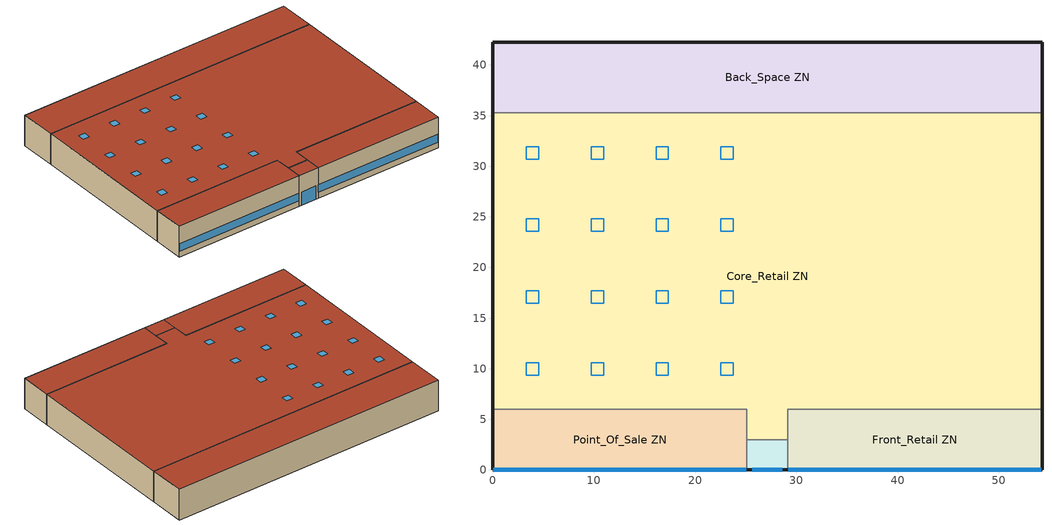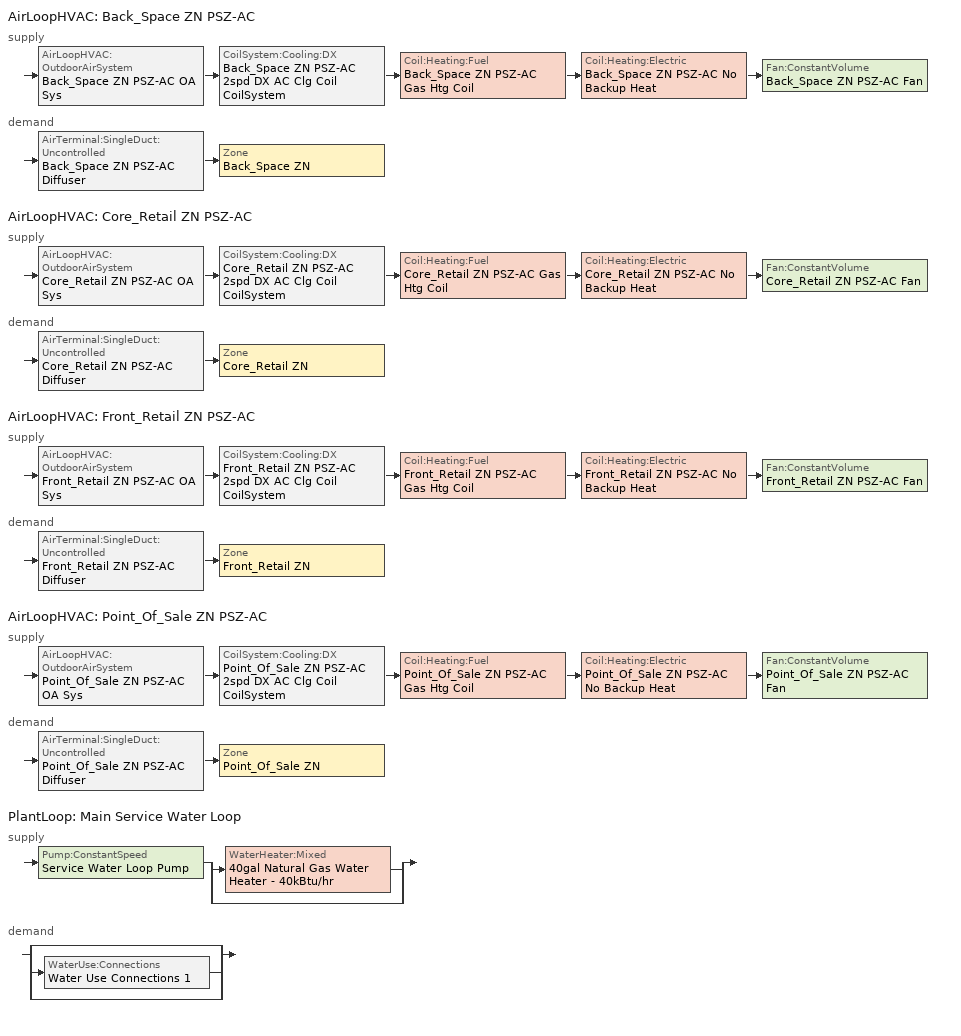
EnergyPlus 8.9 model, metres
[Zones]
Back_Space ZN
 floor ground (Typical Insulated Carpeted 6in Slab Floor): 54.27,42.27 54.27,35.27 0,35.27 0,42.27 z0
 wall outside (Typical Insulated Exterior Mass Wall R-11.11): 54.27,35.27 54.27,42.27 0,42.27 0,35.27 z0:6.1
 wall to Core_Retail ZN (Typical Interior Wall): 0,35.27 54.27,35.27 z0:6.1
 roof outside (Typical IEAD Roof R-20.83): 54.27,35.27 54.27,42.27 0,42.27 0,35.27 z6.1
Core_Retail ZN
 floor ground (Typical Insulated Carpeted 6in Slab Floor): 54.27,35.27 54.27,6 29.14,6 29.14,3 25.14,3 25.14,6 0,6 0,35.27 z0
 wall outside (Typical Insulated Exterior Mass Wall R-11.11): 54.27,6 54.27,35.27 / 0,35.27 0,6 z0:6.1
 wall to Front_Retail ZN (Typical Interior Wall): 29.14,3 29.14,6 54.27,6 z0:6.1
 wall to Point_Of_Sale ZN (Typical Interior Wall): 0,6 25.14,6 25.14,3 z0:6.1
 wall to Front_Entry ZN (Typical Interior Wall): 25.14,3 29.14,3 z0:6.1
 roof outside (Typical IEAD Roof R-20.83): 29.14,3 29.14,6 54.27,6 54.27,35.27 0,35.27 0,6 25.14,6 25.14,3 z6.1
 skylight (U 1.17 SHGC 0.49 Sgl Ref-D Clr 6mm): 4.57,9.35 4.57,10.57 3.35,10.57 3.35,9.35 z6.1; 10.97,9.35 10.97,10.57 9.75,10.57 9.75,9.35 z6.1; 17.37,9.35 17.37,10.57 16.15,10.57 16.15,9.35 z6.1; 23.78,9.35 23.78,10.57 22.56,10.57 22.56,9.35 z6.1; 4.57,16.46 4.57,17.68 3.35,17.68 3.35,16.46 z6.1; 10.97,16.46 10.97,17.68 9.75,17.68 9.75,16.46 z6.1; 17.37,16.46 17.37,17.68 16.15,17.68 16.15,16.46 z6.1; 23.78,16.46 23.78,17.68 22.56,17.68 22.56,16.46 z6.1; 4.57,23.58 4.57,24.8 3.35,24.8 3.35,23.58 z6.1; 10.97,23.58 10.97,24.8 9.75,24.8 9.75,23.58 z6.1; 17.37,23.58 17.37,24.8 16.15,24.8 16.15,23.58 z6.1; 23.78,23.58 23.78,24.8 22.56,24.8 22.56,23.58 z6.1; 4.57,30.7 4.57,31.92 3.35,31.92 3.35,30.7 z6.1; 10.97,30.7 10.97,31.92 9.75,31.92 9.75,30.7 z6.1; 17.37,30.7 17.37,31.92 16.15,31.92 16.15,30.7 z6.1; 23.78,30.7 23.78,31.92 22.56,31.92 22.56,30.7 z6.1
Front_Entry ZN
 floor ground (Typical Insulated Carpeted 6in Slab Floor): 29.14,3 29.14,0 25.14,0 25.14,3 z0
 wall outside (Typical Insulated Exterior Mass Wall R-11.11): 25.14,0 29.14,0 z0:6.1
 wall to Front_Retail ZN (Typical Interior Wall): 29.14,0 29.14,3 z0:6.1
 wall to Point_Of_Sale ZN (Typical Interior Wall): 25.14,3 25.14,0 z0:6.1
 window (U 0.52 SHGC 0.40 Dbl Ref-D Clr 6mm/13mm Air): 25.64,0 28.64,0 z0.05:2.66
 roof outside (Typical IEAD Roof R-20.83): 29.14,0 29.14,3 25.14,3 25.14,0 z6.1
Front_Retail ZN
 floor ground (Typical Insulated Carpeted 6in Slab Floor): 54.27,6 54.27,0 29.14,0 29.14,6 z0
 wall outside (Typical Insulated Exterior Mass Wall R-11.11): 29.14,0 54.27,0 54.27,6 z0:6.1
 window (U 0.52 SHGC 0.40 Dbl Ref-D Clr 6mm/13mm Air): 29.19,0 54.22,0 z1.14:2.66
 roof outside (Typical IEAD Roof R-20.83): 54.27,0 54.27,6 29.14,6 29.14,0 z6.1
Point_Of_Sale ZN
 floor ground (Typical Insulated Carpeted 6in Slab Floor): 25.14,6 25.14,0 0,0 0,6 z0
 wall outside (Typical Insulated Exterior Mass Wall R-11.11): 0,6 0,0 25.14,0 z0:6.1
 window (U 0.52 SHGC 0.40 Dbl Ref-D Clr 6mm/13mm Air): 0.05,0 25.09,0 z1.14:2.66
 roof outside (Typical IEAD Roof R-20.83): 25.14,0 25.14,6 0,6 0,0 z6.1
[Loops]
AirLoopHVAC 'Back_Space ZN PSZ-AC'
 supply: AirLoopHVAC:OutdoorAirSystem 'Back_Space ZN PSZ-AC OA Sys' > CoilSystem:Cooling:DX 'Back_Space ZN PSZ-AC 2spd DX AC Clg Coil CoilSystem' > Coil:Heating:Fuel 'Back_Space ZN PSZ-AC Gas Htg Coil' > Coil:Heating:Electric 'Back_Space ZN PSZ-AC No Backup Heat' > Fan:ConstantVolume 'Back_Space ZN PSZ-AC Fan'
 demand: AirTerminal:SingleDuct:Uncontrolled 'Back_Space ZN PSZ-AC Diffuser' > Zone 'Back_Space ZN'
AirLoopHVAC 'Core_Retail ZN PSZ-AC'
 supply: AirLoopHVAC:OutdoorAirSystem 'Core_Retail ZN PSZ-AC OA Sys' > CoilSystem:Cooling:DX 'Core_Retail ZN PSZ-AC 2spd DX AC Clg Coil CoilSystem' > Coil:Heating:Fuel 'Core_Retail ZN PSZ-AC Gas Htg Coil' > Coil:Heating:Electric 'Core_Retail ZN PSZ-AC No Backup Heat' > Fan:ConstantVolume 'Core_Retail ZN PSZ-AC Fan'
 demand: AirTerminal:SingleDuct:Uncontrolled 'Core_Retail ZN PSZ-AC Diffuser' > Zone 'Core_Retail ZN'
AirLoopHVAC 'Front_Retail ZN PSZ-AC'
 supply: AirLoopHVAC:OutdoorAirSystem 'Front_Retail ZN PSZ-AC OA Sys' > CoilSystem:Cooling:DX 'Front_Retail ZN PSZ-AC 2spd DX AC Clg Coil CoilSystem' > Coil:Heating:Fuel 'Front_Retail ZN PSZ-AC Gas Htg Coil' > Coil:Heating:Electric 'Front_Retail ZN PSZ-AC No Backup Heat' > Fan:ConstantVolume 'Front_Retail ZN PSZ-AC Fan'
 demand: AirTerminal:SingleDuct:Uncontrolled 'Front_Retail ZN PSZ-AC Diffuser' > Zone 'Front_Retail ZN'
AirLoopHVAC 'Point_Of_Sale ZN PSZ-AC'
 supply: AirLoopHVAC:OutdoorAirSystem 'Point_Of_Sale ZN PSZ-AC OA Sys' > CoilSystem:Cooling:DX 'Point_Of_Sale ZN PSZ-AC 2spd DX AC Clg Coil CoilSystem' > Coil:Heating:Fuel 'Point_Of_Sale ZN PSZ-AC Gas Htg Coil' > Coil:Heating:Electric 'Point_Of_Sale ZN PSZ-AC No Backup Heat' > Fan:ConstantVolume 'Point_Of_Sale ZN PSZ-AC Fan'
 demand: AirTerminal:SingleDuct:Uncontrolled 'Point_Of_Sale ZN PSZ-AC Diffuser' > Zone 'Point_Of_Sale ZN'
PlantLoop 'Main Service Water Loop'
 supply: Pump:ConstantSpeed 'Service Water Loop Pump' > split
  | WaterHeater:Mixed '40gal Natural Gas Water Heater - 40kBtu/hr'
  | bypass
 demand: split
  | bypass
  | WaterUse:Connections 'Water Use Connections 1'
  | bypass
[Building]
90.1-2010-RetailStandalone-ASHRAE 169-2006-5B created: 2018-08-18 18:02:05 +0000: North Axis {deg}=0; Terrain=City; Loads Convergence Tolerance Value=0.04; Temperature Convergence Tolerance Value {deltaC}=0.2; Solar Distribution=FullInteriorAndExterior; Maximum Number of Warmup Days=25; Minimum Number of Warmup Days=6
[Site:Location]
Boise Air Terminal  Uo_ID_USA: Latitude {deg}=43.62; Longitude {deg}=-116.21; Time Zone {hr}=-7; Elevation {m}=701
[Site:GroundTemperature:BuildingSurface]
20.43, 20.47, 20.49, 20.56, 20.67, 22.95, 23.37, 23.44, 23.4, 21.08, 20.69, 20.51
[Site:WaterMainsTemperature]
Calculation Method=Correlation; Annual Average Outdoor Air Temperature {C}=11.15; Maximum Difference In Monthly Average Outdoor Air Temperatures {deltaC}=26.2
[SizingPeriod:DesignDay] Day of Month=21; Dry-Bulb Temperature Range Modifier Type=DefaultMultipliers; Humidity Condition Type=Wetbulb; Barometric Pressure {Pa}=93182; Rain Indicator=No; Snow Indicator=No; Daylight Saving Time Indicator=No
Name | Month | Day Type | Maximum Dry-Bulb Temperature {C} | Daily Dry-Bulb Temperature Range {deltaC} | Wetbulb or DewPoint at Maximum Dry-Bulb {C} | Wind Speed {m/s} | Wind Direction {deg} | Solar Model Indicator | ASHRAE Clear Sky Optical Depth for Beam Irradiance (taub) | ASHRAE Clear Sky Optical Depth for Diffuse Irradiance (taud) | Sky Clearness
Boise Air Terminal  Uo Ann Clg .4% Condns DB=>MWB | 7 | SummerDesignDay | 36.7 | 16.7 | 17.9 | 4.2 | 330 | ASHRAETau | 0.398 | 2.125
Boise Air Terminal  Uo Ann Htg 99.6% Condns DB | 12 | WinterDesignDay | -16.3 | 0 | -16.3 | 2.3 | 120 | ASHRAEClearSky |  |  | 0
[Material] Thermal Absorptance=0.9
Name | Roughness | Thickness {m} | Conductivity {W/m-K} | Density {kg/m3} | Specific Heat {J/kg-K} | Solar Absorptance | Visible Absorptance
1/2IN Gypsum | Smooth | 0.0127 | 0.16 | 784.9 | 830 | 0.4 | 0.4
1IN Stucco | Smooth | 0.0253 | 0.6918 | 1858 | 837 | 0.7 | 0.92
6 in. Normalweight Concrete Floor | MediumRough | 0.1524 | 2.31 | 2322 | 832 | 0.7 | 0.7
8IN CONCRETE HW RefBldg | Rough | 0.2032 | 1.311 | 2240 | 836.8 | 0.7 | 0.7
G01 13mm gypsum board | Smooth | 0.0127 | 0.16 | 800 | 1090 | 0.7 | 0.5
Metal Roof Surface | Smooth | 0.0008 | 45.28 | 7824 | 500 | 0.7 | 0.7
Roof Membrane | VeryRough | 0.0095 | 0.16 | 1121.29 | 1460 | 0.77 | 0.7
Std Wood 6inch | MediumSmooth | 0.15 | 0.12 | 540 | 1210 | 0.7 | 0.7
[Material:NoMass] Roughness=Smooth; Thermal Absorptance=0.9; Solar Absorptance=0.7
Name | Thermal Resistance {m2-K/W} | Visible Absorptance
Typical Carpet Pad | 0.21648 | 0.8
Typical Insulation R-19.72 | 3.4722 | 0.7
Typical Insulation R-8.72 | 1.53614 | 0.7
[WindowMaterial:Gas]
AIR 13MM: Gas Type=Air; Thickness {m}=0.0127
[WindowMaterial:Glazing] Optical Data Type=SpectralAverage; Thickness {m}=0.006; Infrared Transmittance at Normal Incidence=0; Front Side Infrared Hemispherical Emissivity=0.84; Conductivity {W/m-K}=0.9; Dirt Correction Factor for Solar and Visible Transmittance=1; Solar Diffusing=No
Name | Solar Transmittance at Normal Incidence | Front Side Solar Reflectance at Normal Incidence | Back Side Solar Reflectance at Normal Incidence | Visible Transmittance at Normal Incidence | Front Side Visible Reflectance at Normal Incidence | Back Side Visible Reflectance at Normal Incidence | Back Side Infrared Hemispherical Emissivity
CLEAR 6MM | 0.775 | 0.071 | 0.071 | 0.881 | 0.08 | 0.08 | 0.84
REF D CLEAR 6MM | 0.429 | 0.308 | 0.379 | 0.334 | 0.453 | 0.505 | 0.82
[Construction]
InteriorFurnishings: Std Wood 6inch
Typical IEAD Roof R-20.83: Roof Membrane, Typical Insulation R-19.72, Metal Roof Surface
Typical Insulated Carpeted 6in Slab Floor: 6 in. Normalweight Concrete Floor, Typical Carpet Pad
Typical Insulated Exterior Mass Wall R-11.11: 1IN Stucco, 8IN CONCRETE HW RefBldg, Typical Insulation R-8.72, 1/2IN Gypsum
Typical Interior Wall: G01 13mm gypsum board, G01 13mm gypsum board
U 0.52 SHGC 0.40 Dbl Ref-D Clr 6mm/13mm Air: REF D CLEAR 6MM, AIR 13MM, CLEAR 6MM
U 1.17 SHGC 0.49 Sgl Ref-D Clr 6mm: REF D CLEAR 6MM
[Zone] Part of Total Floor Area=Yes
Back_Space ZN; Core_Retail ZN; Front_Entry ZN; Front_Retail ZN; Point_Of_Sale ZN
[InternalMass] Construction=InteriorFurnishings
Name | Zone | Surface Area {m2}
Back_Space Mass | Back_Space ZN | 759.78
Core_Retail Mass | Core_Retail ZN | 3200.97
Front_Entry Mass | Front_Entry ZN | 24
Front_Retail Mass | Front_Retail ZN | 301.62
Point_Of_Sale Mass | Point_Of_Sale ZN | 301.62
[ZoneInfiltration:DesignFlowRate]
Name | Zone or ZoneList | Schedule | Design Flow Rate Calculation Method | Flow per Exterior Surface Area {m3/s-m2} | Constant Term Coefficient | Temperature Term Coefficient | Velocity Term Coefficient | Velocity Squared Term Coefficient | Design Flow Rate {m3/s}
Back_Space Infiltration | Back_Space ZN | RetailStandalone INFIL_SCH_PNNL | Flow/ExteriorArea | 0.000297767 | 0 | 0 | 0.224 | 0
Core_Retail Infiltration | Core_Retail ZN | RetailStandalone INFIL_SCH_PNNL | Flow/ExteriorArea | 0.000103844 | 0 | 0 | 0.224 | 0
Entry door Infiltration | Front_Entry ZN | RetailStandalone INFIL_Door_Opening_SCH | Flow/Zone |  |  |  |  |  | 1.41867
Front_Entry Infiltration | Front_Entry ZN | RetailStandalone INFIL_SCH_PNNL | Flow/ExteriorArea | 0.000381719 | 0 | 0 | 0.224 | 0
Front_Retail Infiltration | Front_Retail ZN | RetailStandalone INFIL_SCH_PNNL | Flow/ExteriorArea | 0.000317386 | 0 | 0 | 0.224 | 0
Point_Of_Sale Infiltration | Point_Of_Sale ZN | RetailStandalone INFIL_SCH_PNNL | Flow/ExteriorArea | 0.000317386 | 0 | 0 | 0.224 | 0
[ZoneControl:Thermostat] Control Object Type 1=ThermostatSetpoint:DualSetpoint
Name | Zone or ZoneList | Control Type Schedule | Control Name 1
Back_Space ZN Thermostat | Back_Space ZN | Back_Space ZN Thermostat Schedule | Retail Back_Space Thermostat 1
Core_Retail ZN Thermostat | Core_Retail ZN | Core_Retail ZN Thermostat Schedule | Retail Retail Thermostat 2
Front_Entry ZN Thermostat | Front_Entry ZN | Front_Entry ZN Thermostat Schedule | Retail Entry Thermostat 1
Front_Retail ZN Thermostat | Front_Retail ZN | Front_Retail ZN Thermostat Schedule | Retail Retail Thermostat 1
Point_Of_Sale ZN Thermostat | Point_Of_Sale ZN | Point_Of_Sale ZN Thermostat Schedule | Retail Point_of_Sale Thermostat 1
[ThermostatSetpoint:DualSetpoint] Heating Setpoint Temperature Schedule=RetailStandalone HTGSETP_SCH_NO_OPTIMUM
Name | Cooling Setpoint Temperature Schedule
Retail Back_Space Thermostat 1; Retail Retail Thermostat 2; Retail Retail Thermostat 1; Retail Point_of_Sale Thermostat 1 | RetailStandalone CLGSETP_SCH_NO_SETBACK
Retail Entry Thermostat 1 | RetailStandalone FRONT_ENTRY_COOLING
[AirTerminal:SingleDuct:Uncontrolled] Availability Schedule=Always On Discrete; Maximum Air Flow Rate {m3/s}=AutoSize
Back_Space ZN PSZ-AC Diffuser; Core_Retail ZN PSZ-AC Diffuser; Front_Retail ZN PSZ-AC Diffuser; Point_Of_Sale ZN PSZ-AC Diffuser
[Zone equipment]
Back_Space ZN: Back_Space ZN PSZ-AC Diffuser
Core_Retail ZN: Core_Retail ZN PSZ-AC Diffuser
Front_Entry ZN: Front_Entry ZN UnitHeater
Front_Retail ZN: Front_Retail ZN PSZ-AC Diffuser
Point_Of_Sale ZN: Point_Of_Sale ZN PSZ-AC Diffuser
[Sizing:Zone] Zone Cooling Design Supply Air Temperature Input Method=SupplyAirTemperature; Zone Cooling Design Supply Air Temperature {C}=12.8; Zone Cooling Design Supply Air Temperature Difference {deltaC}=11.11; Zone Heating Design Supply Air Temperature Input Method=SupplyAirTemperature; Zone Heating Design Supply Air Temperature Difference {deltaC}=11.11; Zone Heating Design Supply Air Humidity Ratio {kgWater/kgDryAir}=0.008; Cooling Design Air Flow Method=DesignDay; Cooling Design Air Flow Rate {m3/s}=0; Cooling Minimum Air Flow per Zone Floor Area {m3/s-m2}=0.000762; Cooling Minimum Air Flow {m3/s}=0; Cooling Minimum Air Flow Fraction=0; Heating Design Air Flow Method=DesignDay; Heating Design Air Flow Rate {m3/s}=0; Heating Maximum Air Flow per Zone Floor Area {m3/s-m2}=0.002032; Heating Maximum Air Flow {m3/s}=0.141576; Heating Maximum Air Flow Fraction=0.3; Account for Dedicated Outdoor Air System=No
Name | Zone Heating Design Supply Air Temperature {C} | Zone Cooling Design Supply Air Humidity Ratio {kgWater/kgDryAir} | Design Specification Outdoor Air Object | Design Specification Zone Air Distribution Object
Back_Space ZN | 40 | 0.0085 | Retail Back_Space Ventilation | Back_Space ZN Design Spec Zone Air Dist
Core_Retail ZN | 40 | 0.0085 | Retail Retail Ventilation | Core_Retail ZN Design Spec Zone Air Dist
Front_Entry ZN | 50 | 0.008 | Retail Entry Ventilation | Front_Entry ZN Design Spec Zone Air Dist
Front_Retail ZN | 40 | 0.0085 | Retail Retail Ventilation | Front_Retail ZN Design Spec Zone Air Dist
Point_Of_Sale ZN | 40 | 0.0085 | Retail Point_of_Sale Ventilation | Point_Of_Sale ZN Design Spec Zone Air Dist
[DesignSpecification:ZoneAirDistribution] Zone Air Distribution Effectiveness in Cooling Mode=1; Zone Air Distribution Effectiveness in Heating Mode=1
Back_Space ZN Design Spec Zone Air Dist; Core_Retail ZN Design Spec Zone Air Dist; Front_Entry ZN Design Spec Zone Air Dist; Front_Retail ZN Design Spec Zone Air Dist; Point_Of_Sale ZN Design Spec Zone Air Dist
[Controller:MechanicalVentilation] Availability Schedule=RetailStandalone MinOA_MotorizedDamper_Sched; Demand Controlled Ventilation=No; System Outdoor Air Method=ZoneSum
Name | Zone Name 1 | Design Specification Outdoor Air Object Name 1 | Design Specification Zone Air Distribution Object Name 1
Controller Mechanical Ventilation 1 | Back_Space ZN | Retail Back_Space Ventilation | Back_Space ZN Design Spec Zone Air Dist
Controller Mechanical Ventilation 2 | Core_Retail ZN | Retail Retail Ventilation | Core_Retail ZN Design Spec Zone Air Dist
Controller Mechanical Ventilation 4 | Front_Retail ZN | Retail Retail Ventilation | Front_Retail ZN Design Spec Zone Air Dist
Controller Mechanical Ventilation 3 | Point_Of_Sale ZN | Retail Point_of_Sale Ventilation | Point_Of_Sale ZN Design Spec Zone Air Dist
[DesignSpecification:OutdoorAir] Outdoor Air Method=Sum; Outdoor Air Flow per Zone Floor Area {m3/s-m2}=0.0006096; Outdoor Air Flow per Zone {m3/s}=0; Outdoor Air Flow Air Changes per Hour {1/hr}=0
Name | Outdoor Air Flow per Person {m3/s-person}
Retail Back_Space Ventilation | 0
Retail Retail Ventilation; Retail Entry Ventilation; Retail Point_of_Sale Ventilation | 0.00353961
[ZoneHVAC:UnitHeater]
Front_Entry ZN UnitHeater: Availability Schedule=RetailStandalone FrontEntry_FanSched; Supply Air Fan=Front_Entry ZN UnitHeater Fan; Maximum Supply Air Flow Rate {m3/s}=Autosize; Heating Coil=Front_Entry ZN UnitHeater Gas Htg Coil; Supply Air Fan Operation During No Heating=No; Minimum Hot Water or Steam Flow Rate {m3/s}=0; Heating Convergence Tolerance=0.001
[Fan:ConstantVolume] Pressure Rise {Pa}=622.722; Maximum Flow Rate {m3/s}=AutoSize; Motor In Airstream Fraction=1
Name | Availability Schedule | Fan Total Efficiency | Motor Efficiency
Front_Entry ZN UnitHeater Fan | RetailStandalone FrontEntry_FanSched | 0.53625 | 0.825
Back_Space ZN PSZ-AC Fan; Core_Retail ZN PSZ-AC Fan; Front_Retail ZN PSZ-AC Fan; Point_Of_Sale ZN PSZ-AC Fan | RetailStandalone HVACOperationSchd | 0.54 | 0.9
[Coil:Heating:Fuel] Fuel Type=NaturalGas; Burner Efficiency=0.8; Nominal Capacity {W}=AutoSize; Parasitic Electric Load {W}=0; Parasitic Fuel Load {W}=0
Name | Availability Schedule
Front_Entry ZN UnitHeater Gas Htg Coil | RetailStandalone FrontEntry_FanSched
Back_Space ZN PSZ-AC Gas Htg Coil; Core_Retail ZN PSZ-AC Gas Htg Coil; Front_Retail ZN PSZ-AC Gas Htg Coil; Point_Of_Sale ZN PSZ-AC Gas Htg Coil | Always On Discrete
[AirLoopHVAC] Design Supply Air Flow Rate {m3/s}=AutoSize
Back_Space ZN PSZ-AC; Core_Retail ZN PSZ-AC; Front_Retail ZN PSZ-AC; Point_Of_Sale ZN PSZ-AC
[Sizing:System] Type of Load to Size On=Sensible; Design Outdoor Air Flow Rate {m3/s}=Autosize; Central Heating Maximum System Air Flow Ratio=1; Preheat Design Temperature {C}=7; Preheat Design Humidity Ratio {kgWater/kgDryAir}=0.008; Precool Design Temperature {C}=12.8; Precool Design Humidity Ratio {kgWater/kgDryAir}=0.008; Central Cooling Design Supply Air Temperature {C}=12.8; Central Heating Design Supply Air Temperature {C}=40; Type of Zone Sum to Use=Coincident; 100% Outdoor Air in Cooling=No; 100% Outdoor Air in Heating=No; Central Cooling Design Supply Air Humidity Ratio {kgWater/kgDryAir}=0.0085; Central Heating Design Supply Air Humidity Ratio {kgWater/kgDryAir}=0.008; Cooling Supply Air Flow Rate Method=DesignDay; Cooling Supply Air Flow Rate {m3/s}=0; Cooling Supply Air Flow Rate Per Floor Area {m3/s-m2}=0.00996765; Cooling Fraction of Autosized Cooling Supply Air Flow Rate=1; Cooling Supply Air Flow Rate Per Unit Cooling Capacity {m3/s-W}=3.94755e-05; Heating Supply Air Flow Rate Method=DesignDay; Heating Supply Air Flow Rate {m3/s}=0; Heating Supply Air Flow Rate Per Floor Area {m3/s-m2}=0.00996765; Heating Fraction of Autosized Heating Supply Air Flow Rate=1; Heating Fraction of Autosized Cooling Supply Air Flow Rate=1; Heating Supply Air Flow Rate Per Unit Heating Capacity {m3/s-W}=3.15882e-05; System Outdoor Air Method=ZoneSum; Zone Maximum Outdoor Air Fraction=1; Cooling Design Capacity Method=CoolingDesignCapacity; Cooling Design Capacity {W}=Autosize; Cooling Design Capacity Per Floor Area {W/m2}=234.7; Fraction of Autosized Cooling Design Capacity=1; Heating Design Capacity Method=HeatingDesignCapacity; Heating Design Capacity {W}=Autosize; Heating Design Capacity Per Floor Area {W/m2}=157; Fraction of Autosized Heating Design Capacity=1; Central Cooling Capacity Control Method=OnOff
Back_Space ZN PSZ-AC; Core_Retail ZN PSZ-AC; Front_Retail ZN PSZ-AC; Point_Of_Sale ZN PSZ-AC
[AvailabilityManager:NightCycle] Applicability Schedule=Always On Discrete; Fan Schedule=RetailStandalone HVACOperationSchd; Control Type=CycleOnAny; Thermostat Tolerance {deltaC}=1; Cycling Run Time Control Type=FixedRunTime; Cycling Run Time {s}=3600
Availability Manager Night Cycle 1; Availability Manager Night Cycle 2; Availability Manager Night Cycle 4; Availability Manager Night Cycle 3
[Controller:OutdoorAir] Minimum Outdoor Air Flow Rate {m3/s}=Autosize; Maximum Outdoor Air Flow Rate {m3/s}=Autosize; Economizer Control Type=NoEconomizer; Economizer Control Action Type=ModulateFlow; Economizer Maximum Limit Dry-Bulb Temperature {C}=28; Economizer Maximum Limit Enthalpy {J/kg}=64000; Economizer Minimum Limit Dry-Bulb Temperature {C}=-100; Lockout Type=NoLockout; Minimum Limit Type=FixedMinimum; Minimum Outdoor Air Schedule=RetailStandalone MinOA_MotorizedDamper_Sched; Maximum Fraction of Outdoor Air Schedule=RetailStandalone PSZ_Econ_MaxOAFrac_Sch; High Humidity Control=No; Control High Indoor Humidity Based on Outdoor Humidity Ratio=Yes; Heat Recovery Bypass Control Type=BypassWhenOAFlowGreaterThanMinimum
Name | Mechanical Ventilation Controller
Back_Space ZN PSZ-AC OA Sys Controller | Controller Mechanical Ventilation 1
Core_Retail ZN PSZ-AC OA Sys Controller | Controller Mechanical Ventilation 2
Front_Retail ZN PSZ-AC OA Sys Controller | Controller Mechanical Ventilation 4
Point_Of_Sale ZN PSZ-AC OA Sys Controller | Controller Mechanical Ventilation 3
[AvailabilityManager:Scheduled] Schedule=Always On Discrete
Back_Space ZN PSZ-AC OA Sys Availability Manager; Core_Retail ZN PSZ-AC OA Sys Availability Manager; Front_Retail ZN PSZ-AC OA Sys Availability Manager; Point_Of_Sale ZN PSZ-AC OA Sys Availability Manager
[SetpointManager:MixedAir] Control Variable=Temperature
Node 16 OS Default SPM; Node 15 OS Default SPM; Node 14 OS Default SPM; Node 13 OS Default SPM; Node 28 OS Default SPM; Node 27 OS Default SPM; Node 26 OS Default SPM; Node 25 OS Default SPM; Node 52 OS Default SPM; Node 51 OS Default SPM; Node 50 OS Default SPM; Node 49 OS Default SPM; Node 40 OS Default SPM; Node 39 OS Default SPM; Node 38 OS Default SPM; Node 37 OS Default SPM
[CoilSystem:Cooling:DX] Availability Schedule=Always On Discrete
Name | Cooling Coil
Back_Space ZN PSZ-AC 2spd DX AC Clg Coil CoilSystem | Back_Space ZN PSZ-AC 2spd DX AC Clg Coil
Core_Retail ZN PSZ-AC 2spd DX AC Clg Coil CoilSystem | Core_Retail ZN PSZ-AC 2spd DX AC Clg Coil
Front_Retail ZN PSZ-AC 2spd DX AC Clg Coil CoilSystem | Front_Retail ZN PSZ-AC 2spd DX AC Clg Coil
Point_Of_Sale ZN PSZ-AC 2spd DX AC Clg Coil CoilSystem | Point_Of_Sale ZN PSZ-AC 2spd DX AC Clg Coil
[Coil:Cooling:DX:TwoSpeed] Availability Schedule=Always On Discrete; High Speed Gross Rated Total Cooling Capacity {W}=Autosize; High Speed Rated Sensible Heat Ratio=Autosize; High Speed Gross Rated Cooling COP {W/W}=3; High Speed Rated Air Flow Rate {m3/s}=Autosize; Low Speed Gross Rated Total Cooling Capacity {W}=Autosize; Low Speed Gross Rated Sensible Heat Ratio=0.69; Low Speed Gross Rated Cooling COP {W/W}=3; Low Speed Rated Air Flow Rate {m3/s}=Autosize; Condenser Type=AirCooled; High Speed Evaporative Condenser Effectiveness=0; High Speed Evaporative Condenser Air Flow Rate {m3/s}=Autosize; High Speed Evaporative Condenser Pump Rated Power Consumption {W}=Autosize; Low Speed Evaporative Condenser Effectiveness=0; Low Speed Evaporative Condenser Air Flow Rate {m3/s}=Autosize; Low Speed Evaporative Condenser Pump Rated Power Consumption {W}=Autosize; Basin Heater Capacity {W/K}=10; Basin Heater Setpoint Temperature {C}=2
Name | Total Cooling Capacity Function of Temperature Curve | Total Cooling Capacity Function of Flow Fraction Curve | Energy Input Ratio Function of Temperature Curve | Energy Input Ratio Function of Flow Fraction Curve | Part Load Fraction Correlation Curve | Low Speed Total Cooling Capacity Function of Temperature Curve | Low Speed Energy Input Ratio Function of Temperature Curve
Back_Space ZN PSZ-AC 2spd DX AC Clg Coil | Curve Biquadratic 1 | Curve Quadratic 1 | Curve Biquadratic 2 | Curve Quadratic 2 | Curve Quadratic 3 | Curve Biquadratic 3 | Curve Biquadratic 4
Core_Retail ZN PSZ-AC 2spd DX AC Clg Coil | Curve Biquadratic 5 | Curve Quadratic 4 | Curve Biquadratic 6 | Curve Quadratic 5 | Curve Quadratic 6 | Curve Biquadratic 7 | Curve Biquadratic 8
Front_Retail ZN PSZ-AC 2spd DX AC Clg Coil | Curve Biquadratic 13 | Curve Quadratic 10 | Curve Biquadratic 14 | Curve Quadratic 11 | Curve Quadratic 12 | Curve Biquadratic 15 | Curve Biquadratic 16
Point_Of_Sale ZN PSZ-AC 2spd DX AC Clg Coil | Curve Biquadratic 9 | Curve Quadratic 7 | Curve Biquadratic 10 | Curve Quadratic 8 | Curve Quadratic 9 | Curve Biquadratic 11 | Curve Biquadratic 12
[Coil:Heating:Electric] Availability Schedule=Always Off Discrete; Efficiency=1; Nominal Capacity {W}=0
Back_Space ZN PSZ-AC No Backup Heat; Core_Retail ZN PSZ-AC No Backup Heat; Front_Retail ZN PSZ-AC No Backup Heat; Point_Of_Sale ZN PSZ-AC No Backup Heat
[SetpointManager:SingleZone:Reheat] Control Variable=Temperature; Minimum Supply Air Temperature {C}=10; Maximum Supply Air Temperature {C}=50
Name | Control Zone
Setpoint Manager Single Zone Reheat 1 | Back_Space ZN
Setpoint Manager Single Zone Reheat 2 | Core_Retail ZN
Setpoint Manager Single Zone Reheat 4 | Front_Retail ZN
Setpoint Manager Single Zone Reheat 3 | Point_Of_Sale ZN
[PlantLoop]
Main Service Water Loop: Fluid Type=Water; Plant Equipment Operation Scheme=Main Service Water Loop Operation Schemes; Maximum Loop Temperature {C}=60; Minimum Loop Temperature {C}=10; Maximum Loop Flow Rate {m3/s}=Autosize; Minimum Loop Flow Rate {m3/s}=0; Plant Loop Volume {m3}=Autocalculate; Load Distribution Scheme=Optimal; Plant Loop Demand Calculation Scheme=SingleSetpoint
[Sizing:Plant]
Main Service Water Loop: Loop Type=Heating; Design Loop Exit Temperature {C}=60; Loop Design Temperature Difference {deltaC}=5; Sizing Option=NonCoincident; Zone Timesteps in Averaging Window=1; Coincident Sizing Factor Mode=None
[Pump:ConstantSpeed]
Service Water Loop Pump: Design Flow Rate {m3/s}=Autosize; Design Pump Head {Pa}=0.001; Design Power Consumption {W}=Autosize; Motor Efficiency=0.3; Fraction of Motor Inefficiencies to Fluid Stream=0; Pump Control Type=Intermittent; Design Power Sizing Method=PowerPerFlowPerPressure; Design Electric Power per Unit Flow Rate {W/(m3/s)}=348701.1; Design Shaft Power per Unit Flow Rate per Unit Head=1.28205
[WaterHeater:Mixed]
40gal Natural Gas Water Heater - 40kBtu/hr: Tank Volume {m3}=0.151416; Setpoint Temperature Schedule=Service Water Loop Temp - 140F; Deadband Temperature Difference {deltaC}=2; Maximum Temperature Limit {C}=82.2222; Heater Control Type=Cycle; Heater Maximum Capacity {W}=11722.8; Heater Ignition Minimum Flow Rate {m3/s}=0; Heater Ignition Delay {s}=0; Heater Fuel Type=NaturalGas; Heater Thermal Efficiency=0.78; Off Cycle Parasitic Fuel Consumption Rate {W}=1860.12; Off Cycle Parasitic Fuel Type=NaturalGas; Off Cycle Parasitic Heat Fraction to Tank=0.8; On Cycle Parasitic Fuel Consumption Rate {W}=1860.12; On Cycle Parasitic Fuel Type=NaturalGas; On Cycle Parasitic Heat Fraction to Tank=0; Ambient Temperature Indicator=Schedule; Ambient Temperature Schedule=Water Heater Ambient Temp Schedule - 70F; Off Cycle Loss Coefficient to Ambient Temperature {W/K}=4.10807; Off Cycle Loss Fraction to Zone=1; On Cycle Loss Coefficient to Ambient Temperature {W/K}=4.10807; On Cycle Loss Fraction to Zone=1; Use Side Effectiveness=1; Source Side Effectiveness=1; Use Side Design Flow Rate {m3/s}=Autosize; Source Side Design Flow Rate {m3/s}=Autosize; Indirect Water Heating Recovery Time {hr}=1.5; Source Side Flow Control Mode=IndirectHeatPrimarySetpoint
[SetpointManager:Scheduled]
Service hot water setpoint manager: Control Variable=Temperature; Schedule=Service Water Loop Temp - 140F
[WaterUse:Connections]
Water Use Connections 1: Water Use Equipment Name 1=Main Service Water Use 0.3gal/min
[WaterUse:Equipment]
Main Service Water Use 0.3gal/min: Peak Flow Rate {m3/s}=1.89271e-05; Flow Rate Fraction Schedule=RetailStandalone BLDG_SWH_SCH; Target Temperature Schedule=Mixed Water At Faucet Temp - 120F; Sensible Fraction Schedule=Fraction Sensible - 0.2; Latent Fraction Schedule=Fraction Latent - 0.05
[PlantEquipmentOperationSchemes]
Main Service Water Loop Operation Schemes: Control Scheme Object Type 1=PlantEquipmentOperation:HeatingLoad; Control Scheme Name 1=Main Service Water Loop Heating Operation Scheme; Control Scheme Schedule Name 1=Always On Discrete
[PlantEquipmentOperation:HeatingLoad]
Main Service Water Loop Heating Operation Scheme: Load Range Lower Limit 1 {W}=0; Load Range Upper Limit 1 {W}=1000000000; Range Equipment List Name 1=Main Service Water Loop Heating Equipment List
[PlantEquipmentList]
Main Service Water Loop Heating Equipment List: WaterHeater:Mixed, 40gal Natural Gas Water Heater - 40kBtu/hr
[Exterior:Lights] Control Option=AstronomicalClock
Name | Schedule | Design Level {W}
NonDimming Exterior Lights Def | RetailStandalone Exterior_lighting_schedule_a | 379.58
Occ Sensing Exterior Lights Def | RetailStandalone Exterior_lighting_schedule_b | 4365.06
[Schedule:Compact]
Back_Space ZN Thermostat Schedule; Core_Retail ZN Thermostat Schedule; Front_Entry ZN Thermostat Schedule; Front_Retail ZN Thermostat Schedule; Point_Of_Sale ZN Thermostat Schedule: Through: 12/31, For: AllDays, Until: 24:00, 4
[Schedule:Day:Interval]
RetailStandalone HTGSETP_SCH_NO_OPTIMUM Default: No, 07:00, 15.56, 19:00, 21.11, 24:00, 15.56
RetailStandalone HTGSETP_SCH_NO_OPTIMUM Wkdy Day: No, 05:00, 15.56, 21:00, 21.11, 24:00, 15.56
RetailStandalone HTGSETP_SCH_NO_OPTIMUM Sat Day: No, 05:00, 15.56, 22:00, 21.11, 24:00, 15.56
RetailStandalone HTGSETP_SCH_NO_OPTIMUM Summer Design Day: No, 24:00, 15.56
RetailStandalone HTGSETP_SCH_NO_OPTIMUM Winter Design Day: No, 06:00, 15.56, 07:00, 18.33, 21:00, 21.11, 24:00, 15.56
RetailStandalone CLGSETP_SCH_NO_SETBACK Default; RetailStandalone CLGSETP_SCH_NO_SETBACK Default|Sat|Wkdy Day: No, 24:00, 23.89
RetailStandalone CLGSETP_SCH_NO_SETBACK Summer Design Day: No, 06:00, 29.44, 07:00, 26.67, 21:00, 23.89, 24:00, 29.44
RetailStandalone CLGSETP_SCH_NO_SETBACK Winter Design Day: No, 24:00, 29.44
RetailStandalone MinOA_MotorizedDamper_Sched Default: No, 09:00, 0, 19:00, 1, 24:00, 0
RetailStandalone MinOA_MotorizedDamper_Sched SmrDsn|Wkdy Day; RetailStandalone MinOA_MotorizedDamper_Sched Summer Design Day: No, 07:00, 0, 21:00, 1, 24:00, 0
RetailStandalone MinOA_MotorizedDamper_Sched Sat Day: No, 07:00, 0, 22:00, 1, 24:00, 0
RetailStandalone MinOA_MotorizedDamper_Sched Winter Design Day; RetailStandalone FrontEntry_FanSched Default; RetailStandalone FrontEntry_FanSched Summer Design Day; RetailStandalone FrontEntry_FanSched Winter Design Day: No, 24:00, 1
RetailStandalone FRONT_ENTRY_COOLING Default; RetailStandalone FRONT_ENTRY_COOLING Summer Design Day; RetailStandalone FRONT_ENTRY_COOLING Winter Design Day: No, 24:00, 100
RetailStandalone BLDG_SWH_SCH Default: No, 09:00, 0, 10:00, 0.14, 11:00, 0.29, 12:00, 0.31, 14:00, 0.36, 15:00, 0.34, 16:00, 0.35, 17:00, 0.37, 18:00, 0.34, 19:00, 0.25, 24:00, 0
RetailStandalone BLDG_SWH_SCH SmrDsn|Wkdy Day; RetailStandalone BLDG_SWH_SCH Summer Design Day: No, 07:00, 0, 08:00, 0.15, 09:00, 0.23, 10:00, 0.32, 11:00, 0.41, 12:00, 0.57, 13:00, 0.62, 14:00, 0.61, 15:00, 0.5, 16:00, 0.45, 17:00, 0.46, 18:00, 0.47, 19:00, 0.42, 20:00, 0.34, 21:00, 0.33, 24:00, 0
RetailStandalone BLDG_SWH_SCH Winter Design Day; RetailStandalone BLDG_SWH_SCH WntrDsn|Sat Day: No, 07:00, 0, 08:00, 0.2, 09:00, 0.24, 10:00, 0.27, 11:00, 0.42, 12:00, 0.54, 13:00, 0.59, 14:00, 0.6, 15:00, 0.49, 16:00, 0.48, 17:00, 0.47, 18:00, 0.46, 19:00, 0.44, 20:00, 0.36, 21:00, 0.29, 22:00, 0.22, 24:00, 0
RetailStandalone Exterior_lighting_schedule_a Default; RetailStandalone Exterior_lighting_schedule_a Summer Design Day; RetailStandalone Exterior_lighting_schedule_a Winter Design Day: No, 06:00, 0, 24:00, 1
RetailStandalone Exterior_lighting_schedule_b Default; RetailStandalone Exterior_lighting_schedule_b Summer Design Day; RetailStandalone Exterior_lighting_schedule_b Winter Design Day: No, 06:00, 0.7, 24:00, 1
RetailStandalone HVACOperationSchd Default: No, 08:00, 0, 19:00, 1, 24:00, 0
RetailStandalone HVACOperationSchd SmrDsn|Wkdy Day; RetailStandalone HVACOperationSchd Summer Design Day: No, 06:00, 0, 21:00, 1, 24:00, 0
RetailStandalone HVACOperationSchd Winter Design Day; RetailStandalone HVACOperationSchd WntrDsn|Sat Day: No, 06:00, 0, 22:00, 1, 24:00, 0
RetailStandalone INFIL_Door_Opening_SCH Default; RetailStandalone INFIL_Door_Opening_SCH Summer Design Day; RetailStandalone INFIL_Door_Opening_SCH Winter Design Day: No, 08:00, 0, 12:00, 0.144, 18:00, 1, 20:00, 0.144, 24:00, 0
RetailStandalone INFIL_SCH_PNNL Default: No, 08:00, 1, 19:00, 0.25, 24:00, 1
RetailStandalone INFIL_SCH_PNNL SmrDsn|Wkdy Day; RetailStandalone INFIL_SCH_PNNL Summer Design Day: No, 06:00, 1, 21:00, 0.25, 24:00, 1
RetailStandalone INFIL_SCH_PNNL Winter Design Day; RetailStandalone INFIL_SCH_PNNL WntrDsn|Sat Day: No, 06:00, 1, 22:00, 0.25, 24:00, 1
RetailStandalone PSZ_Econ_MaxOAFrac_Sch Default; RetailStandalone PSZ_Econ_MaxOAFrac_Sch Summer Design Day; RetailStandalone PSZ_Econ_MaxOAFrac_Sch Winter Design Day: No, 24:00, 0.7
Schedule Day 35: No, 24:00, 0.2
Schedule Day 36: No, 24:00, 0.05
Schedule Day 37: No, 24:00, 48.8889
Service Water Loop Temp - 140F Default: No, 24:00, 60
Water Heater Ambient Temp Schedule - 70F Default: No, 24:00, 21.1111
[Schedule:Week:Daily]
RetailStandalone HTGSETP_SCH_NO_OPTIMUM Week Rule - Jan1-Dec31: RetailStandalone HTGSETP_SCH_NO_OPTIMUM Default, RetailStandalone HTGSETP_SCH_NO_OPTIMUM Wkdy Day, RetailStandalone HTGSETP_SCH_NO_OPTIMUM Wkdy Day, RetailStandalone HTGSETP_SCH_NO_OPTIMUM Wkdy Day, RetailStandalone HTGSETP_SCH_NO_OPTIMUM Wkdy Day, RetailStandalone HTGSETP_SCH_NO_OPTIMUM Wkdy Day, RetailStandalone HTGSETP_SCH_NO_OPTIMUM Sat Day, RetailStandalone HTGSETP_SCH_NO_OPTIMUM Default, RetailStandalone HTGSETP_SCH_NO_OPTIMUM Summer Design Day, RetailStandalone HTGSETP_SCH_NO_OPTIMUM Winter Design Day, RetailStandalone HTGSETP_SCH_NO_OPTIMUM Default, RetailStandalone HTGSETP_SCH_NO_OPTIMUM Default
RetailStandalone CLGSETP_SCH_NO_SETBACK Week Rule - Jan1-Dec31: RetailStandalone CLGSETP_SCH_NO_SETBACK Default, RetailStandalone CLGSETP_SCH_NO_SETBACK Default|Sat|Wkdy Day, RetailStandalone CLGSETP_SCH_NO_SETBACK Default|Sat|Wkdy Day, RetailStandalone CLGSETP_SCH_NO_SETBACK Default|Sat|Wkdy Day, RetailStandalone CLGSETP_SCH_NO_SETBACK Default|Sat|Wkdy Day, RetailStandalone CLGSETP_SCH_NO_SETBACK Default|Sat|Wkdy Day, RetailStandalone CLGSETP_SCH_NO_SETBACK Default|Sat|Wkdy Day, RetailStandalone CLGSETP_SCH_NO_SETBACK Default, RetailStandalone CLGSETP_SCH_NO_SETBACK Summer Design Day, RetailStandalone CLGSETP_SCH_NO_SETBACK Winter Design Day, RetailStandalone CLGSETP_SCH_NO_SETBACK Default, RetailStandalone CLGSETP_SCH_NO_SETBACK Default
RetailStandalone MinOA_MotorizedDamper_Sched Week Rule - Jan1-Dec31: RetailStandalone MinOA_MotorizedDamper_Sched Default, RetailStandalone MinOA_MotorizedDamper_Sched SmrDsn|Wkdy Day, RetailStandalone MinOA_MotorizedDamper_Sched SmrDsn|Wkdy Day, RetailStandalone MinOA_MotorizedDamper_Sched SmrDsn|Wkdy Day, RetailStandalone MinOA_MotorizedDamper_Sched SmrDsn|Wkdy Day, RetailStandalone MinOA_MotorizedDamper_Sched SmrDsn|Wkdy Day, RetailStandalone MinOA_MotorizedDamper_Sched Sat Day, RetailStandalone MinOA_MotorizedDamper_Sched Default, RetailStandalone MinOA_MotorizedDamper_Sched Summer Design Day, RetailStandalone MinOA_MotorizedDamper_Sched Winter Design Day, RetailStandalone MinOA_MotorizedDamper_Sched Default, RetailStandalone MinOA_MotorizedDamper_Sched Default
RetailStandalone FRONT_ENTRY_COOLING Week Rule - Jan1-Dec31: RetailStandalone FRONT_ENTRY_COOLING Default, RetailStandalone FRONT_ENTRY_COOLING Default, RetailStandalone FRONT_ENTRY_COOLING Default, RetailStandalone FRONT_ENTRY_COOLING Default, RetailStandalone FRONT_ENTRY_COOLING Default, RetailStandalone FRONT_ENTRY_COOLING Default, RetailStandalone FRONT_ENTRY_COOLING Default, RetailStandalone FRONT_ENTRY_COOLING Default, RetailStandalone FRONT_ENTRY_COOLING Summer Design Day, RetailStandalone FRONT_ENTRY_COOLING Winter Design Day, RetailStandalone FRONT_ENTRY_COOLING Default, RetailStandalone FRONT_ENTRY_COOLING Default
RetailStandalone FrontEntry_FanSched Week Rule - Jan1-Dec31: RetailStandalone FrontEntry_FanSched Default, RetailStandalone FrontEntry_FanSched Default, RetailStandalone FrontEntry_FanSched Default, RetailStandalone FrontEntry_FanSched Default, RetailStandalone FrontEntry_FanSched Default, RetailStandalone FrontEntry_FanSched Default, RetailStandalone FrontEntry_FanSched Default, RetailStandalone FrontEntry_FanSched Default, RetailStandalone FrontEntry_FanSched Summer Design Day, RetailStandalone FrontEntry_FanSched Winter Design Day, RetailStandalone FrontEntry_FanSched Default, RetailStandalone FrontEntry_FanSched Default
Fraction Latent - 0.05 Week Rule - Jan1-Dec31: Schedule Day 36, Schedule Day 36, Schedule Day 36, Schedule Day 36, Schedule Day 36, Schedule Day 36, Schedule Day 36, Schedule Day 36, Schedule Day 36, Schedule Day 36, Schedule Day 36, Schedule Day 36
Fraction Sensible - 0.2 Week Rule - Jan1-Dec31: Schedule Day 35, Schedule Day 35, Schedule Day 35, Schedule Day 35, Schedule Day 35, Schedule Day 35, Schedule Day 35, Schedule Day 35, Schedule Day 35, Schedule Day 35, Schedule Day 35, Schedule Day 35
Mixed Water At Faucet Temp - 120F Week Rule - Jan1-Dec31: Schedule Day 37, Schedule Day 37, Schedule Day 37, Schedule Day 37, Schedule Day 37, Schedule Day 37, Schedule Day 37, Schedule Day 37, Schedule Day 37, Schedule Day 37, Schedule Day 37, Schedule Day 37
RetailStandalone BLDG_SWH_SCH Week Rule - Jan1-Dec31: RetailStandalone BLDG_SWH_SCH Default, RetailStandalone BLDG_SWH_SCH SmrDsn|Wkdy Day, RetailStandalone BLDG_SWH_SCH SmrDsn|Wkdy Day, RetailStandalone BLDG_SWH_SCH SmrDsn|Wkdy Day, RetailStandalone BLDG_SWH_SCH SmrDsn|Wkdy Day, RetailStandalone BLDG_SWH_SCH SmrDsn|Wkdy Day, RetailStandalone BLDG_SWH_SCH WntrDsn|Sat Day, RetailStandalone BLDG_SWH_SCH Default, RetailStandalone BLDG_SWH_SCH Summer Design Day, RetailStandalone BLDG_SWH_SCH Winter Design Day, RetailStandalone BLDG_SWH_SCH Default, RetailStandalone BLDG_SWH_SCH Default
RetailStandalone Exterior_lighting_schedule_a Week Rule - Jan1-Dec31: RetailStandalone Exterior_lighting_schedule_a Default, RetailStandalone Exterior_lighting_schedule_a Default, RetailStandalone Exterior_lighting_schedule_a Default, RetailStandalone Exterior_lighting_schedule_a Default, RetailStandalone Exterior_lighting_schedule_a Default, RetailStandalone Exterior_lighting_schedule_a Default, RetailStandalone Exterior_lighting_schedule_a Default, RetailStandalone Exterior_lighting_schedule_a Default, RetailStandalone Exterior_lighting_schedule_a Summer Design Day, RetailStandalone Exterior_lighting_schedule_a Winter Design Day, RetailStandalone Exterior_lighting_schedule_a Default, RetailStandalone Exterior_lighting_schedule_a Default
RetailStandalone Exterior_lighting_schedule_b Week Rule - Jan1-Dec31: RetailStandalone Exterior_lighting_schedule_b Default, RetailStandalone Exterior_lighting_schedule_b Default, RetailStandalone Exterior_lighting_schedule_b Default, RetailStandalone Exterior_lighting_schedule_b Default, RetailStandalone Exterior_lighting_schedule_b Default, RetailStandalone Exterior_lighting_schedule_b Default, RetailStandalone Exterior_lighting_schedule_b Default, RetailStandalone Exterior_lighting_schedule_b Default, RetailStandalone Exterior_lighting_schedule_b Summer Design Day, RetailStandalone Exterior_lighting_schedule_b Winter Design Day, RetailStandalone Exterior_lighting_schedule_b Default, RetailStandalone Exterior_lighting_schedule_b Default
RetailStandalone HVACOperationSchd Week Rule - Jan1-Dec31: RetailStandalone HVACOperationSchd Default, RetailStandalone HVACOperationSchd SmrDsn|Wkdy Day, RetailStandalone HVACOperationSchd SmrDsn|Wkdy Day, RetailStandalone HVACOperationSchd SmrDsn|Wkdy Day, RetailStandalone HVACOperationSchd SmrDsn|Wkdy Day, RetailStandalone HVACOperationSchd SmrDsn|Wkdy Day, RetailStandalone HVACOperationSchd WntrDsn|Sat Day, RetailStandalone HVACOperationSchd Default, RetailStandalone HVACOperationSchd Summer Design Day, RetailStandalone HVACOperationSchd Winter Design Day, RetailStandalone HVACOperationSchd Default, RetailStandalone HVACOperationSchd Default
RetailStandalone INFIL_Door_Opening_SCH Week Rule - Jan1-Dec31: RetailStandalone INFIL_Door_Opening_SCH Default, RetailStandalone INFIL_Door_Opening_SCH Default, RetailStandalone INFIL_Door_Opening_SCH Default, RetailStandalone INFIL_Door_Opening_SCH Default, RetailStandalone INFIL_Door_Opening_SCH Default, RetailStandalone INFIL_Door_Opening_SCH Default, RetailStandalone INFIL_Door_Opening_SCH Default, RetailStandalone INFIL_Door_Opening_SCH Default, RetailStandalone INFIL_Door_Opening_SCH Summer Design Day, RetailStandalone INFIL_Door_Opening_SCH Winter Design Day, RetailStandalone INFIL_Door_Opening_SCH Default, RetailStandalone INFIL_Door_Opening_SCH Default
RetailStandalone INFIL_SCH_PNNL Week Rule - Jan1-Dec31: RetailStandalone INFIL_SCH_PNNL Default, RetailStandalone INFIL_SCH_PNNL SmrDsn|Wkdy Day, RetailStandalone INFIL_SCH_PNNL SmrDsn|Wkdy Day, RetailStandalone INFIL_SCH_PNNL SmrDsn|Wkdy Day, RetailStandalone INFIL_SCH_PNNL SmrDsn|Wkdy Day, RetailStandalone INFIL_SCH_PNNL SmrDsn|Wkdy Day, RetailStandalone INFIL_SCH_PNNL WntrDsn|Sat Day, RetailStandalone INFIL_SCH_PNNL Default, RetailStandalone INFIL_SCH_PNNL Summer Design Day, RetailStandalone INFIL_SCH_PNNL Winter Design Day, RetailStandalone INFIL_SCH_PNNL Default, RetailStandalone INFIL_SCH_PNNL Default
RetailStandalone PSZ_Econ_MaxOAFrac_Sch Week Rule - Jan1-Dec31: RetailStandalone PSZ_Econ_MaxOAFrac_Sch Default, RetailStandalone PSZ_Econ_MaxOAFrac_Sch Default, RetailStandalone PSZ_Econ_MaxOAFrac_Sch Default, RetailStandalone PSZ_Econ_MaxOAFrac_Sch Default, RetailStandalone PSZ_Econ_MaxOAFrac_Sch Default, RetailStandalone PSZ_Econ_MaxOAFrac_Sch Default, RetailStandalone PSZ_Econ_MaxOAFrac_Sch Default, RetailStandalone PSZ_Econ_MaxOAFrac_Sch Default, RetailStandalone PSZ_Econ_MaxOAFrac_Sch Summer Design Day, RetailStandalone PSZ_Econ_MaxOAFrac_Sch Winter Design Day, RetailStandalone PSZ_Econ_MaxOAFrac_Sch Default, RetailStandalone PSZ_Econ_MaxOAFrac_Sch Default
Service Water Loop Temp - 140F Week Rule - Jan1-Dec31: Service Water Loop Temp - 140F Default, Service Water Loop Temp - 140F Default, Service Water Loop Temp - 140F Default, Service Water Loop Temp - 140F Default, Service Water Loop Temp - 140F Default, Service Water Loop Temp - 140F Default, Service Water Loop Temp - 140F Default, Service Water Loop Temp - 140F Default, Service Water Loop Temp - 140F Default, Service Water Loop Temp - 140F Default, Service Water Loop Temp - 140F Default, Service Water Loop Temp - 140F Default
Water Heater Ambient Temp Schedule - 70F Week Rule - Jan1-Dec31: Water Heater Ambient Temp Schedule - 70F Default, Water Heater Ambient Temp Schedule - 70F Default, Water Heater Ambient Temp Schedule - 70F Default, Water Heater Ambient Temp Schedule - 70F Default, Water Heater Ambient Temp Schedule - 70F Default, Water Heater Ambient Temp Schedule - 70F Default, Water Heater Ambient Temp Schedule - 70F Default, Water Heater Ambient Temp Schedule - 70F Default, Water Heater Ambient Temp Schedule - 70F Default, Water Heater Ambient Temp Schedule - 70F Default, Water Heater Ambient Temp Schedule - 70F Default, Water Heater Ambient Temp Schedule - 70F Default
[Schedule:Year]
RetailStandalone HTGSETP_SCH_NO_OPTIMUM: RetailStandalone HTGSETP_SCH_NO_OPTIMUM Week Rule - Jan1-Dec31, 1, 1, 12, 31
RetailStandalone CLGSETP_SCH_NO_SETBACK: RetailStandalone CLGSETP_SCH_NO_SETBACK Week Rule - Jan1-Dec31, 1, 1, 12, 31
RetailStandalone MinOA_MotorizedDamper_Sched: RetailStandalone MinOA_MotorizedDamper_Sched Week Rule - Jan1-Dec31, 1, 1, 12, 31
RetailStandalone FRONT_ENTRY_COOLING: RetailStandalone FRONT_ENTRY_COOLING Week Rule - Jan1-Dec31, 1, 1, 12, 31
RetailStandalone FrontEntry_FanSched: RetailStandalone FrontEntry_FanSched Week Rule - Jan1-Dec31, 1, 1, 12, 31
Fraction Latent - 0.05: Fraction Latent - 0.05 Week Rule - Jan1-Dec31, 1, 1, 12, 31
Fraction Sensible - 0.2: Fraction Sensible - 0.2 Week Rule - Jan1-Dec31, 1, 1, 12, 31
Mixed Water At Faucet Temp - 120F: Mixed Water At Faucet Temp - 120F Week Rule - Jan1-Dec31, 1, 1, 12, 31
RetailStandalone BLDG_SWH_SCH: RetailStandalone BLDG_SWH_SCH Week Rule - Jan1-Dec31, 1, 1, 12, 31
RetailStandalone Exterior_lighting_schedule_a: RetailStandalone Exterior_lighting_schedule_a Week Rule - Jan1-Dec31, 1, 1, 12, 31
RetailStandalone Exterior_lighting_schedule_b: RetailStandalone Exterior_lighting_schedule_b Week Rule - Jan1-Dec31, 1, 1, 12, 31
RetailStandalone HVACOperationSchd: RetailStandalone HVACOperationSchd Week Rule - Jan1-Dec31, 1, 1, 12, 31
RetailStandalone INFIL_Door_Opening_SCH: RetailStandalone INFIL_Door_Opening_SCH Week Rule - Jan1-Dec31, 1, 1, 12, 31
RetailStandalone INFIL_SCH_PNNL: RetailStandalone INFIL_SCH_PNNL Week Rule - Jan1-Dec31, 1, 1, 12, 31
RetailStandalone PSZ_Econ_MaxOAFrac_Sch: RetailStandalone PSZ_Econ_MaxOAFrac_Sch Week Rule - Jan1-Dec31, 1, 1, 12, 31
Service Water Loop Temp - 140F: Service Water Loop Temp - 140F Week Rule - Jan1-Dec31, 1, 1, 12, 31
Water Heater Ambient Temp Schedule - 70F: Water Heater Ambient Temp Schedule - 70F Week Rule - Jan1-Dec31, 1, 1, 12, 31
[Schedule:Constant]
Name | Hourly Value
Always Off Discrete | 0
Always On Discrete | 1
[Curve:Biquadratic] Minimum Value of x {BasedOnField A2}=17; Maximum Value of x {BasedOnField A2}=22; Minimum Value of y {BasedOnField A3}=13; Maximum Value of y {BasedOnField A3}=46
Name | Coefficient1 Constant | Coefficient2 x | Coefficient3 x**2 | Coefficient4 y | Coefficient5 y**2 | Coefficient6 x*y
Curve Biquadratic 1; Curve Biquadratic 3; Curve Biquadratic 5; Curve Biquadratic 7; Curve Biquadratic 13; Curve Biquadratic 15; Curve Biquadratic 9; Curve Biquadratic 11 | 0.42415 | 0.04426 | -0.00042 | 0.00333 | -8e-05 | -0.00021
Curve Biquadratic 2; Curve Biquadratic 4; Curve Biquadratic 6; Curve Biquadratic 8; Curve Biquadratic 14; Curve Biquadratic 16; Curve Biquadratic 10; Curve Biquadratic 12 | 1.23649 | -0.02431 | 0.00057 | -0.01434 | 0.00063 | -0.00038
[Curve:Quadratic]
Name | Coefficient1 Constant | Coefficient2 x | Coefficient3 x**2 | Minimum Value of x {BasedOnField A2} | Maximum Value of x {BasedOnField A2}
Curve Quadratic 1; Curve Quadratic 4; Curve Quadratic 10; Curve Quadratic 7 | 0.77136 | 0.34053 | -0.11088 | 0.75918 | 1.13877
Curve Quadratic 2; Curve Quadratic 5; Curve Quadratic 11; Curve Quadratic 8 | 1.2055 | -0.32953 | 0.12308 | 0.75918 | 1.13877
Curve Quadratic 3; Curve Quadratic 6; Curve Quadratic 12; Curve Quadratic 9 | 0.771 | 0.229 | 0 | 0 | 1
